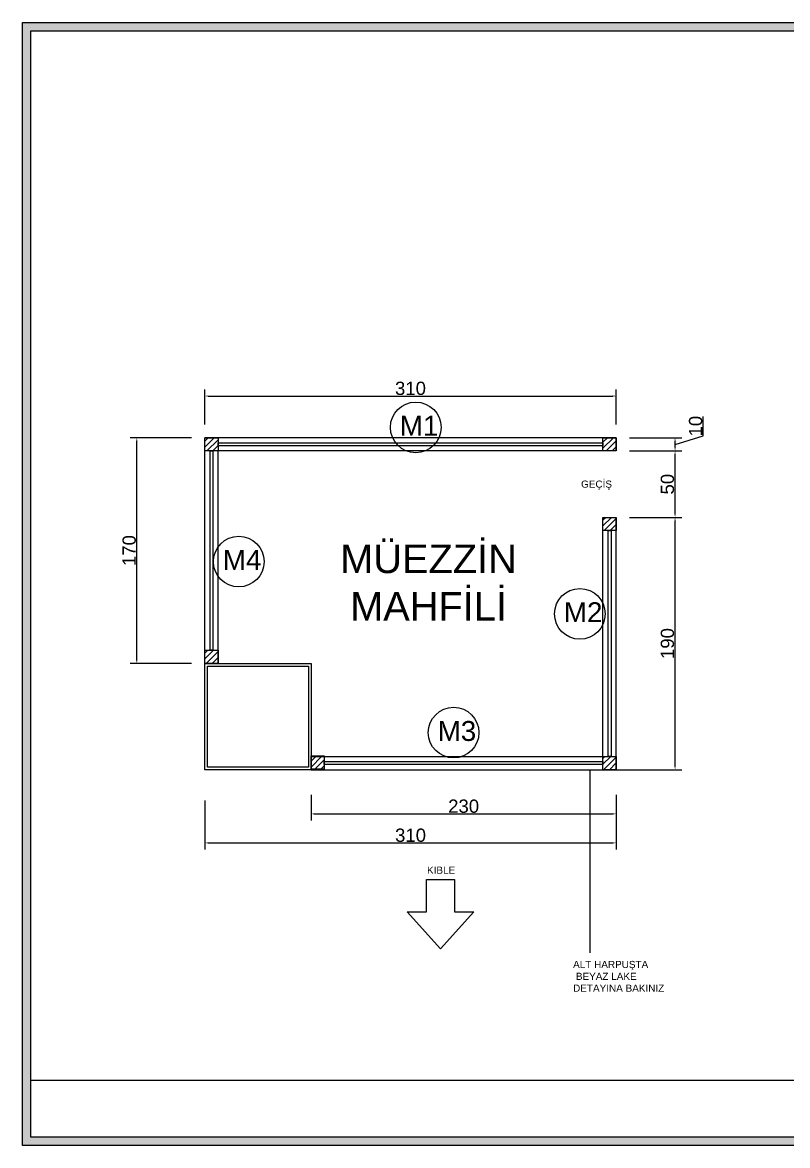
# Model space of a CAD drawing. Header units: metres. Extents: x 7064 to 15770, y 8440 to 11994.
# Drawn here: x 8822 to 9398, y 9805 to 10651 of the extents above; entities that cross this region are included whole.
import ezdxf

# ---------------------------------------------------------------- set-up
doc = ezdxf.new("R2010")
doc.units = ezdxf.units.M
doc.layers.add('GÖRÜNÜŞ 005-O4M', color=7, linetype='Continuous', lineweight=5, true_color=0x474747)
doc.styles.get("Standard").update_dxf_attribs({"font": 'arial.ttf'})
doc.dimstyles.new('ISO-25', dxfattribs={"dimtxt": 10, "dimasz": 2.5, "dimexe": 5, "dimexo": 10, "dimtad": 1, "dimtxsty": 'Standard', "dimcen": 2.5, "dimadec": 0, "dimazin": 0, "dimtfac": 1, "dimtmove": 0, "dimatfit": 3, "dimfxl": 1, "dimarcsym": 0})
pattern_1 = [(45, (-6118.6507, 1732.758), (-2.24506403, 2.24506403), [])]
pattern_2 = [(45, (-6118.5415, 1732.759), (-2.24506403, 2.24506403), [])]

# ---------------------------------------------------------------- blocks, each defined once
blk = doc.blocks.new('*D255')
at = {"color": 0, "lineweight": -2, "transparency": 16777216}
for p, q in [((8959.11, 10348.28), (8959.11, 10374.65)), ((8961.61, 10369.65), (9266.5, 10369.65)), ((9269, 10348.28), (9269, 10374.65))]:
    blk.add_line(p, q, dxfattribs=at)
at = {"color": 0, "transparency": 16777216}
for points in [[(8961.61, 10370.07), (8961.61, 10369.24), (8959.11, 10369.65)], [(9266.5, 10370.07), (9266.5, 10369.24), (9269, 10369.65)]]:
    blk.add_solid(points, dxfattribs=at)
at = {"layer": 'Defpoints', "color": 0, "transparency": 16777216}
for p in [(9269, 10369.65), (8959.11, 10338.28), (9269, 10338.28)]:
    blk.add_point(p, dxfattribs=at)
at = {"color": 0, "transparency": 16777216, "insert": (9114.06, 10375.39), "char_height": 10, "attachment_point": 5}
blk.add_mtext('310', dxfattribs=at)
blk = doc.blocks.new('*D252')
at = {"color": 0, "lineweight": -2, "transparency": 16777216}
for p, q in [((8949.11, 10338.28), (8902.84, 10338.28)), ((8907.84, 10170.79), (8907.84, 10335.78)), ((8949.11, 10168.29), (8902.84, 10168.29))]:
    blk.add_line(p, q, dxfattribs=at)
at = {"color": 0, "transparency": 16777216}
for points in [[(8907.42, 10335.78), (8908.26, 10335.78), (8907.84, 10338.28)], [(8907.42, 10170.79), (8908.26, 10170.79), (8907.84, 10168.29)]]:
    blk.add_solid(points, dxfattribs=at)
at = {"layer": 'Defpoints', "color": 0, "transparency": 16777216}
for p in [(8907.84, 10338.28), (8959.11, 10338.28), (8959.11, 10168.29)]:
    blk.add_point(p, dxfattribs=at)
at = {"color": 0, "transparency": 16777216, "insert": (8902.11, 10253.28), "char_height": 10, "attachment_point": 5, "rotation": 90}
blk.add_mtext('170', dxfattribs=at)
blk = doc.blocks.new('*D253')
at = {"color": 0, "lineweight": -2, "transparency": 16777216}
for p, q in [((9279.11, 10278.29), (9318.44, 10278.29)), ((9313.44, 10090.79), (9313.44, 10275.79)), ((9279.11, 10088.29), (9318.44, 10088.29))]:
    blk.add_line(p, q, dxfattribs=at)
at = {"color": 0, "transparency": 16777216}
for points in [[(9313.02, 10275.79), (9313.85, 10275.79), (9313.44, 10278.29)], [(9313.02, 10090.79), (9313.85, 10090.79), (9313.44, 10088.29)]]:
    blk.add_solid(points, dxfattribs=at)
at = {"layer": 'Defpoints', "color": 0, "transparency": 16777216}
for p in [(9269.11, 10278.29), (9313.44, 10278.29), (9269.11, 10088.29)]:
    blk.add_point(p, dxfattribs=at)
at = {"color": 0, "transparency": 16777216, "insert": (9307.71, 10183.29), "char_height": 10, "attachment_point": 5, "rotation": 90}
blk.add_mtext('190', dxfattribs=at)
blk = doc.blocks.new('*D254')
at = {"color": 0, "lineweight": -2, "transparency": 16777216}
for p, q in [((9279, 10328.28), (9318.44, 10328.28)), ((9313.44, 10280.79), (9313.44, 10325.78)), ((9279.11, 10278.29), (9318.44, 10278.29))]:
    blk.add_line(p, q, dxfattribs=at)
at = {"color": 0, "transparency": 16777216}
for points in [[(9313.02, 10325.78), (9313.85, 10325.78), (9313.44, 10328.28)], [(9313.02, 10280.79), (9313.85, 10280.79), (9313.44, 10278.29)]]:
    blk.add_solid(points, dxfattribs=at)
at = {"layer": 'Defpoints', "color": 0, "transparency": 16777216}
for p in [(9269, 10328.28), (9313.44, 10328.28), (9269.11, 10278.29)]:
    blk.add_point(p, dxfattribs=at)
at = {"color": 0, "transparency": 16777216, "insert": (9307.71, 10303.28), "char_height": 10, "attachment_point": 5, "rotation": 90}
blk.add_mtext('50', dxfattribs=at)
blk = doc.blocks.new('*D256')
at = {"color": 0, "lineweight": -2, "transparency": 16777216}
for p, q in [((8959.11, 10065.13), (8959.11, 10028.16)), ((9269.11, 10065.13), (9269.11, 10028.16)), ((8961.61, 10033.16), (9266.61, 10033.16))]:
    blk.add_line(p, q, dxfattribs=at)
at = {"color": 0, "transparency": 16777216}
for points in [[(8961.61, 10033.57), (8961.61, 10032.74), (8959.11, 10033.16)], [(9266.61, 10033.57), (9266.61, 10032.74), (9269.11, 10033.16)]]:
    blk.add_solid(points, dxfattribs=at)
at = {"layer": 'Defpoints', "color": 0, "transparency": 16777216}
for p in [(8959.11, 10075.13), (9269.11, 10075.13), (9269.11, 10033.16)]:
    blk.add_point(p, dxfattribs=at)
at = {"color": 0, "transparency": 16777216, "insert": (9114.11, 10038.89), "char_height": 10, "attachment_point": 5}
blk.add_mtext('310', dxfattribs=at)
blk = doc.blocks.new('*D257')
at = {"color": 0, "lineweight": -2, "transparency": 16777216}
for p, q in [((9334.69, 10339.66), (9334.69, 10354.26)), ((9279, 10338.28), (9318.44, 10338.28)), ((9313.44, 10333.28), (9334.69, 10339.66)), ((9313.44, 10330.78), (9313.44, 10335.78)), ((9279, 10328.28), (9318.44, 10328.28))]:
    blk.add_line(p, q, dxfattribs=at)
at = {"color": 0, "transparency": 16777216}
for points in [[(9313.02, 10335.78), (9313.85, 10335.78), (9313.44, 10338.28)], [(9313.02, 10330.78), (9313.85, 10330.78), (9313.44, 10328.28)]]:
    blk.add_solid(points, dxfattribs=at)
at = {"layer": 'Defpoints', "color": 0, "transparency": 16777216}
for p in [(9269, 10338.28), (9313.44, 10338.28), (9269, 10328.28)]:
    blk.add_point(p, dxfattribs=at)
at = {"color": 0, "transparency": 16777216, "insert": (9328.96, 10346.96), "char_height": 10, "attachment_point": 5, "rotation": 90}
blk.add_mtext('10', dxfattribs=at)
blk = doc.blocks.new('*D259')
at = {"color": 0, "lineweight": -2, "transparency": 16777216}
for p, q in [((9039.11, 10069.25), (9039.11, 10050.01)), ((9269.11, 10069.25), (9269.11, 10050.01)), ((9041.61, 10055.01), (9266.61, 10055.01))]:
    blk.add_line(p, q, dxfattribs=at)
at = {"color": 0, "transparency": 16777216}
for points in [[(9041.61, 10055.43), (9041.61, 10054.59), (9039.11, 10055.01)], [(9266.61, 10055.43), (9266.61, 10054.59), (9269.11, 10055.01)]]:
    blk.add_solid(points, dxfattribs=at)
at = {"layer": 'Defpoints', "color": 0, "transparency": 16777216}
for p in [(9039.11, 10079.25), (9269.11, 10079.25), (9269.11, 10055.01)]:
    blk.add_point(p, dxfattribs=at)
at = {"color": 0, "transparency": 16777216, "insert": (9154.11, 10060.75), "char_height": 10, "attachment_point": 5}
blk.add_mtext('230', dxfattribs=at)

msp = doc.modelspace()

# ---------------------------------------------------------------- hatches: boundary and pattern name
h = msp.add_hatch(color=253)
h.dxf.hatch_style = 1
h.paths.add_polyline_path([(8827.924, 10644.681), (10011.267, 10644.681), (10011.267, 9811.557), (8827.924, 9811.557)], flags=16)
h.paths.add_polyline_path([(8821.66, 10650.945), (10017.531, 10650.945), (10017.531, 9805.293), (8821.66, 9805.293)])
h = msp.add_hatch()
h.set_pattern_fill('ANSI31', color=0)
h.set_pattern_definition(pattern_1)
h.paths.add_polyline_path([(8969.11, 10338.284), (8959.11, 10338.284), (8959.11, 10328.284), (8969.11, 10328.284)])
h = msp.add_hatch()
h.set_pattern_fill('ANSI31', color=0)
h.set_pattern_definition(pattern_1)
h.paths.add_polyline_path([(9269.001, 10328.284), (9269.001, 10338.284), (9259.001, 10338.284), (9259.001, 10328.284)])
h = msp.add_hatch()
h.set_pattern_fill('ANSI31', color=0)
h.set_pattern_definition(pattern_2)
h.paths.add_polyline_path([(9259.11, 10278.285), (9259.11, 10268.285), (9269.11, 10268.285), (9269.11, 10278.285)])
h = msp.add_hatch()
h.set_pattern_fill('ANSI31', color=0)
h.set_pattern_definition([(45, (-6118.6507, 1752.758), (-2.24506403, 2.24506403), [])])
h.paths.add_polyline_path([(8959.11, 10178.285), (8959.11, 10168.285), (8969.11, 10168.285), (8969.11, 10178.285)])
h = msp.add_hatch()
h.set_pattern_fill('ANSI31', color=0)
h.set_pattern_definition([(45, (-6098.5115, 1732.759), (-2.24506403, 2.24506403), [])])
h.paths.add_polyline_path([(9049.129, 10088.722), (9049.129, 10098.285), (9039.129, 10098.285), (9039.129, 10088.722)])
h = msp.add_hatch()
h.set_pattern_fill('ANSI31', color=0)
h.set_pattern_definition(pattern_2)
h.paths.add_polyline_path([(9259.11, 10088.285), (9269.11, 10088.285), (9269.11, 10098.285), (9259.11, 10098.285)])

# ---------------------------------------------------------------- linework, layer by layer
for p, q in [((9269.001, 10338.284), (8959.11, 10338.284)), ((8959.11, 10328.284), (8959.11, 10338.284)), ((9269.001, 10328.284), (9269.001, 10338.284)), ((8959.11, 10168.285), (8959.11, 10328.284)), ((9259.001, 10328.284), (8969.11, 10328.284)), ((8969.11, 10168.285), (8969.11, 10328.284)), ((9259.11, 10098.285), (9259.11, 10278.285)), ((9269.11, 10088.285), (9269.11, 10278.285)), ((9039.11, 10098.285), (9259.11, 10098.285)), ((9039.11, 10088.285), (9289.14, 10088.285)), ((10011.267, 9854.38), (8827.924, 9854.38))]:
    msp.add_line(p, q)
at = {"color": 0}
for p, q in [((9249.207, 10088.285), (9249.207, 9950.332)), ((9126.065, 9981.306), (9126.065, 10005.716)), ((9126.065, 10005.716), (9147.291, 10005.716)), ((9147.291, 10005.716), (9147.291, 9981.306)), ((9136.678, 9953.419), (9111.526, 9981.306)), ((9111.526, 9981.306), (9126.065, 9981.306)), ((9161.829, 9981.306), (9136.678, 9953.419)), ((9147.291, 9981.306), (9161.829, 9981.306))]:
    msp.add_line(p, q, dxfattribs=at)
at = {"color": 253}
for points in [[(8821.66, 10650.945), (10017.531, 10650.945), (10017.531, 9805.293), (8821.66, 9805.293)], [(8827.924, 10644.681), (10011.267, 10644.681), (10011.267, 9811.557), (8827.924, 9811.557)]]:
    msp.add_lwpolyline(points, close=True, dxfattribs=at)
at = {"color": 0}
for points in [[(8959.11, 10338.284), (8969.11, 10338.284), (8969.11, 10328.284), (8959.11, 10328.284), (8959.11, 10338.284)], [(9259.001, 10338.284), (9269.001, 10338.284), (9269.001, 10328.284), (9259.001, 10328.284), (9259.001, 10338.284)], [(9259.11, 10278.285), (9269.11, 10278.285), (9269.11, 10268.285), (9259.11, 10268.285), (9259.11, 10278.285)], [(8959.11, 10178.285), (8969.11, 10178.285), (8969.11, 10168.285), (8959.11, 10168.285), (8959.11, 10178.285)], [(9039.129, 10098.722), (9049.129, 10098.722), (9049.129, 10088.722), (9039.129, 10088.722), (9039.129, 10098.722)], [(9259.11, 10098.285), (9269.11, 10098.285), (9269.11, 10088.285), (9259.11, 10088.285), (9259.11, 10098.285)]]:
    msp.add_lwpolyline(points, dxfattribs=at)
at = {"color": 240, "true_color": 0xed1f24}
for points in [[(8969.11, 10332.184), (8969.11, 10334.384), (9259.001, 10334.384), (9259.001, 10332.184), (8969.11, 10332.184)], [(8963.01, 10328.284), (8965.21, 10328.284), (8965.21, 10178.285), (8963.01, 10178.285), (8963.01, 10328.284)], [(9263.01, 10268.285), (9265.21, 10268.285), (9265.21, 10098.286), (9263.01, 10098.286), (9263.01, 10268.285)], [(9049.129, 10092.185), (9049.129, 10094.385), (9259.11, 10094.385), (9259.11, 10092.185), (9049.129, 10092.185)]]:
    msp.add_lwpolyline(points, dxfattribs=at)
at = {"color": 41, "true_color": 0xf4ee51}
msp.add_lwpolyline([(8959.11, 10168.285), (9039.11, 10168.285), (9039.11, 10088.285), (8959.11, 10088.285), (8959.11, 10168.285)], dxfattribs=at)
msp.add_lwpolyline([(8961.11, 10166.285), (9037.11, 10166.285), (9037.11, 10090.285), (8961.11, 10090.285)], close=True, dxfattribs=at)
for centre in [(9118.048, 10346.057), (8984.691, 10244.959), (9241.688, 10205.638), (9146.595, 10116.199)]:
    msp.add_circle(centre, 19.087)

# ---------------------------------------------------------------- texts
at = {"color": 0, "char_height": 15.0056, "attachment_point": 1}
for s, insert in [('M1', (9105.967, 10354.806)), ('M4', (8972.61, 10253.708)), ('M2', (9229.607, 10214.388)), ('M3', (9134.514, 10124.949))]:
    msp.add_mtext_dynamic_manual_height_columns(s, width=27.45118, gutter_width=0.781, heights=[0], dxfattribs=dict(at, insert=insert))
at = {"layer": 'GÖRÜNÜŞ 005-O4M', "color": 0, "ltscale": 5, "attachment_point": 1}
for s, width, gutter_width, heights, insert, char_height in [('\\A1;GEÇİŞ', 62.56556, 3.125, [0], (9242.614, 10306.012), 5.3625), ('\\A1;\\pxqc;MÜEZZİN \\PMAHFİLİ', 250.26224, 12.5, [0], (9002.529, 10257.778), 21.45), ('\\A1;KIBLE', 62.56556, 3.125, [0], (9126.531, 10015.318), 5.3625), ('\\A1;ALT HARPUŞTA\\P BEYAZ LAKE\\PDETAYINA BAKINIZ', 100.20166, 3.125, [36.968], (9236.616, 9944.327), 5.3625)]:
    msp.add_mtext_dynamic_manual_height_columns(s, width=width, gutter_width=gutter_width, heights=heights, dxfattribs=dict(at, insert=insert, char_height=char_height))

# ---------------------------------------------------------------- dimensions: what is measured, and where the dimension line sits
at = {"color": 0}
dim = msp.add_linear_dim(base=(9269.001, 10369.655), p1=(8959.11, 10338.284), p2=(9269.001, 10338.284), text='310', dimstyle='ISO-25', dxfattribs=at)
dim.commit()
dim.dimension.update_dxf_attribs({"geometry": '*D255', "text_midpoint": (9114.056, 10375.389)})
dim = msp.add_linear_dim(base=(9313.436, 10338.284), p1=(9269.001, 10328.284), p2=(9269.001, 10338.284), angle=90, dimstyle='ISO-25', override={"dimtmove": 1})
dim.commit()
dim.dimension.update_dxf_attribs({"geometry": '*D257', "text_midpoint": (9328.96, 10340.285)})
for base, p1, p2, picture, middle in [((8907.841, 10338.284), (8959.11, 10168.285), (8959.11, 10338.284), '*D252', (8902.11, 10253.285)), ((9313.436, 10278.285), (9269.11, 10088.285), (9269.11, 10278.285), '*D253', (9307.705, 10183.285))]:
    dim = msp.add_linear_dim(base=base, p1=p1, p2=p2, angle=90, dimstyle='ISO-25', dxfattribs=at)
    dim.commit()
    dim.dimension.update_dxf_attribs({"geometry": picture, "text_midpoint": middle})
dim = msp.add_linear_dim(base=(9313.436, 10328.284), p1=(9269.11, 10278.285), p2=(9269.001, 10328.284), angle=90, dimstyle='ISO-25', override={"dimtmove": 1}, dxfattribs=at)
dim.commit()
dim.dimension.update_dxf_attribs({"geometry": '*D254', "text_midpoint": (9307.705, 10303.285)})
dim = msp.add_linear_dim(base=(9269.11, 10033.157), p1=(8959.11, 10075.127), p2=(9269.11, 10075.127), dimstyle='ISO-25')
dim.commit()
dim.dimension.update_dxf_attribs({"geometry": '*D256', "text_midpoint": (9114.11, 10038.891)})
dim = msp.add_linear_dim(base=(9269.11, 10055.011), p1=(9039.11, 10079.254), p2=(9269.11, 10079.254), dimstyle='ISO-25', dxfattribs=at)
dim.commit()
dim.dimension.update_dxf_attribs({"geometry": '*D259', "text_midpoint": (9154.11, 10060.745)})

doc.saveas('drawing.dxf')
